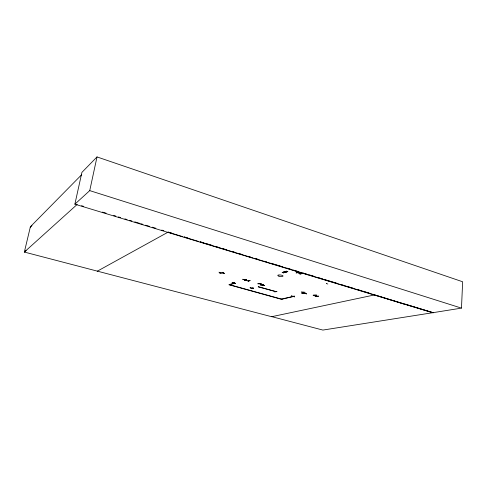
<?xml version="1.0" encoding="UTF-8"?>
<svg xmlns="http://www.w3.org/2000/svg" width="487" height="487" viewBox="0 0 487 487"><rect width="100%" height="100%" fill="white"/><g stroke="black" fill="none" stroke-linecap="round" stroke-linejoin="round"><path stroke-width="0.73" d="M461.481 308.119L462.65 281.772L97.01 156.924L81.907 172.392L74.876 204.175L432.633 312.727L461.481 308.119L89.742 190.618L74.876 204.175M432.633 312.727L322.881 330.076L271.813 316.66M404.387 304.156L374.643 294.903L271.655 316.708L24.35 252.059L30.401 226.729L81.7 174.669M301.623 293.095L305.556 293.436L301.611 292.991M318.553 296.09L315.034 296.364L318.541 296.248M294.258 296.029L292.036 296.735L294.385 296.236M261.282 283.452L257.897 283.787M251.262 288.566L253.137 287.774M248.005 281.188L250.068 280.402M233.882 282.807L233.79 283.184M233.943 283.124L234.192 282.789L234.198 283.221M234.156 283.215L234.174 282.795M219.722 272.75L223.478 272.921L223.223 272.513M223.57 272.964C224.032 272.276 220.988 273.791 219.698 272.793M301.283 291.926L305.258 292.297M89.742 190.618L97.01 156.924M232.153 282.697L235.538 283.665M253.496 288.651L250.19 287.72M253.386 288.718L250.087 287.799M291.336 295.974L294.611 296.851L291.348 295.95M316.69 295.165L313.104 295.232L316.599 295.146M298.592 272.19L296.096 272.945L298.768 272.215M274.705 291.847L277.006 291.348L274.869 291.847M220.167 273.353L218.98 272.154M244.486 280.214L246.532 279.544L244.511 280.256M233.078 283.477L234.862 282.837M30.231 227.447L31.99 225.597M326.74 283.726L326.613 283.72M327.422 283.921L327.818 284.018M26.067 250.452L24.35 252.059L77.208 204.4M259.577 283.769L261.903 284.895M287.683 271.527L283.355 272.89M282.375 272.598L286.709 271.235M283.203 272.781L287.872 271.588M286.587 271.143L282.125 272.513L286.892 271.302M97.278 271.204L168.246 232.055L171.887 233.157M233.797 283.178L234.022 282.752L234.667 282.977M314.894 295.28L316.666 296.309M293.01 296.37L293.144 296.327M262.816 285.065L262.67 285.102M229.919 284.798L234.624 283.294L233.961 283.105L228.896 284.731L281.608 299.341L293.241 296.461L281.401 299.073M242.818 279.276L246.282 280.269L242.727 279.27M232.165 282.728L235.452 283.72M244.383 279.794L244.498 279.83M283.093 272.805L287.707 271.545M300.808 273.591C302.366 274.096 296.553 272.16 297.898 272.769M299.937 274.078L302.591 273.39L299.919 274.041M261.117 284.505L264.569 285.461M261.202 284.505L264.447 285.504M251.992 288.152L251.907 288.249M251.109 288.493L253.118 287.933M316.836 296.315L315.052 295.268M276.178 291.725L276.001 291.616M303.34 292.937L306.646 293.886L303.444 292.961M326.54 283.568L326.893 283.659M263.607 284.767L260.338 284.986L263.583 284.792M301.069 273.737L297.563 272.677M222.863 272.324L224.434 273.566L222.918 272.3M259.705 283.757L261.994 284.871M223.18 272.945L223.149 272.519L223.235 272.964M303.498 293.198L303.176 292.176L303.498 293.204M229.261 284.615L282.01 299.243M245.527 279.952L249.027 280.896M248.023 281.224L250.068 280.579M81.542 205.721L83.709 206.378M102.495 212.082L106.111 213.178M113.66 215.431L115.845 216.1M118.396 216.91L120.563 217.567M124.897 218.888L127.064 219.546M129.67 220.307L131.855 220.97M134.765 221.859L139.86 223.411M140.792 223.716L142.959 224.373M145.686 225.183L149.46 226.352M152.236 227.179L155.877 228.287M161.745 230.077L163.882 230.722M184.263 236.919L187.897 238.021M200.273 241.783L203.913 242.885M205.368 243.33L211.918 245.32M216.283 246.647L219.923 247.749M222.833 248.638L226.473 249.74M232.293 251.511L234.478 252.175M238.843 253.502L242.483 254.604M248.309 256.375L250.488 257.039M254.859 258.36L258.494 259.468M264.319 261.239L266.505 261.903M270.869 263.224L274.51 264.331M275.965 264.776L282.515 266.76M286.88 268.087L290.52 269.195M293.43 270.078L298.525 271.624M302.896 272.951L306.53 274.059M309.446 274.942L314.541 276.488M318.906 277.815L322.546 278.923M325.456 279.806L337.101 283.343M341.466 284.67L345.106 285.778M346.561 286.216L353.112 288.207M357.476 289.534L361.117 290.642M362.572 291.08L369.122 293.071M374.643 294.903L433.497 312.824M168.033 232.171L182.582 236.591M184.037 237.035L198.586 241.449M200.041 241.893L253.149 258.019M254.604 258.457L373.919 294.684M405.123 304.156L431.92 312.295M257.897 283.793L261.142 283.592M258.573 286.74L258.177 286.855L276.166 291.701L258.573 286.74M278.96 276.153A2.66 0.718 7.1 0 0 283.05 276.062A2.66 0.718 7.1 0 0 279.24 274.93A2.66 0.718 7.1 0 0 278.96 276.153"/></g></svg>
